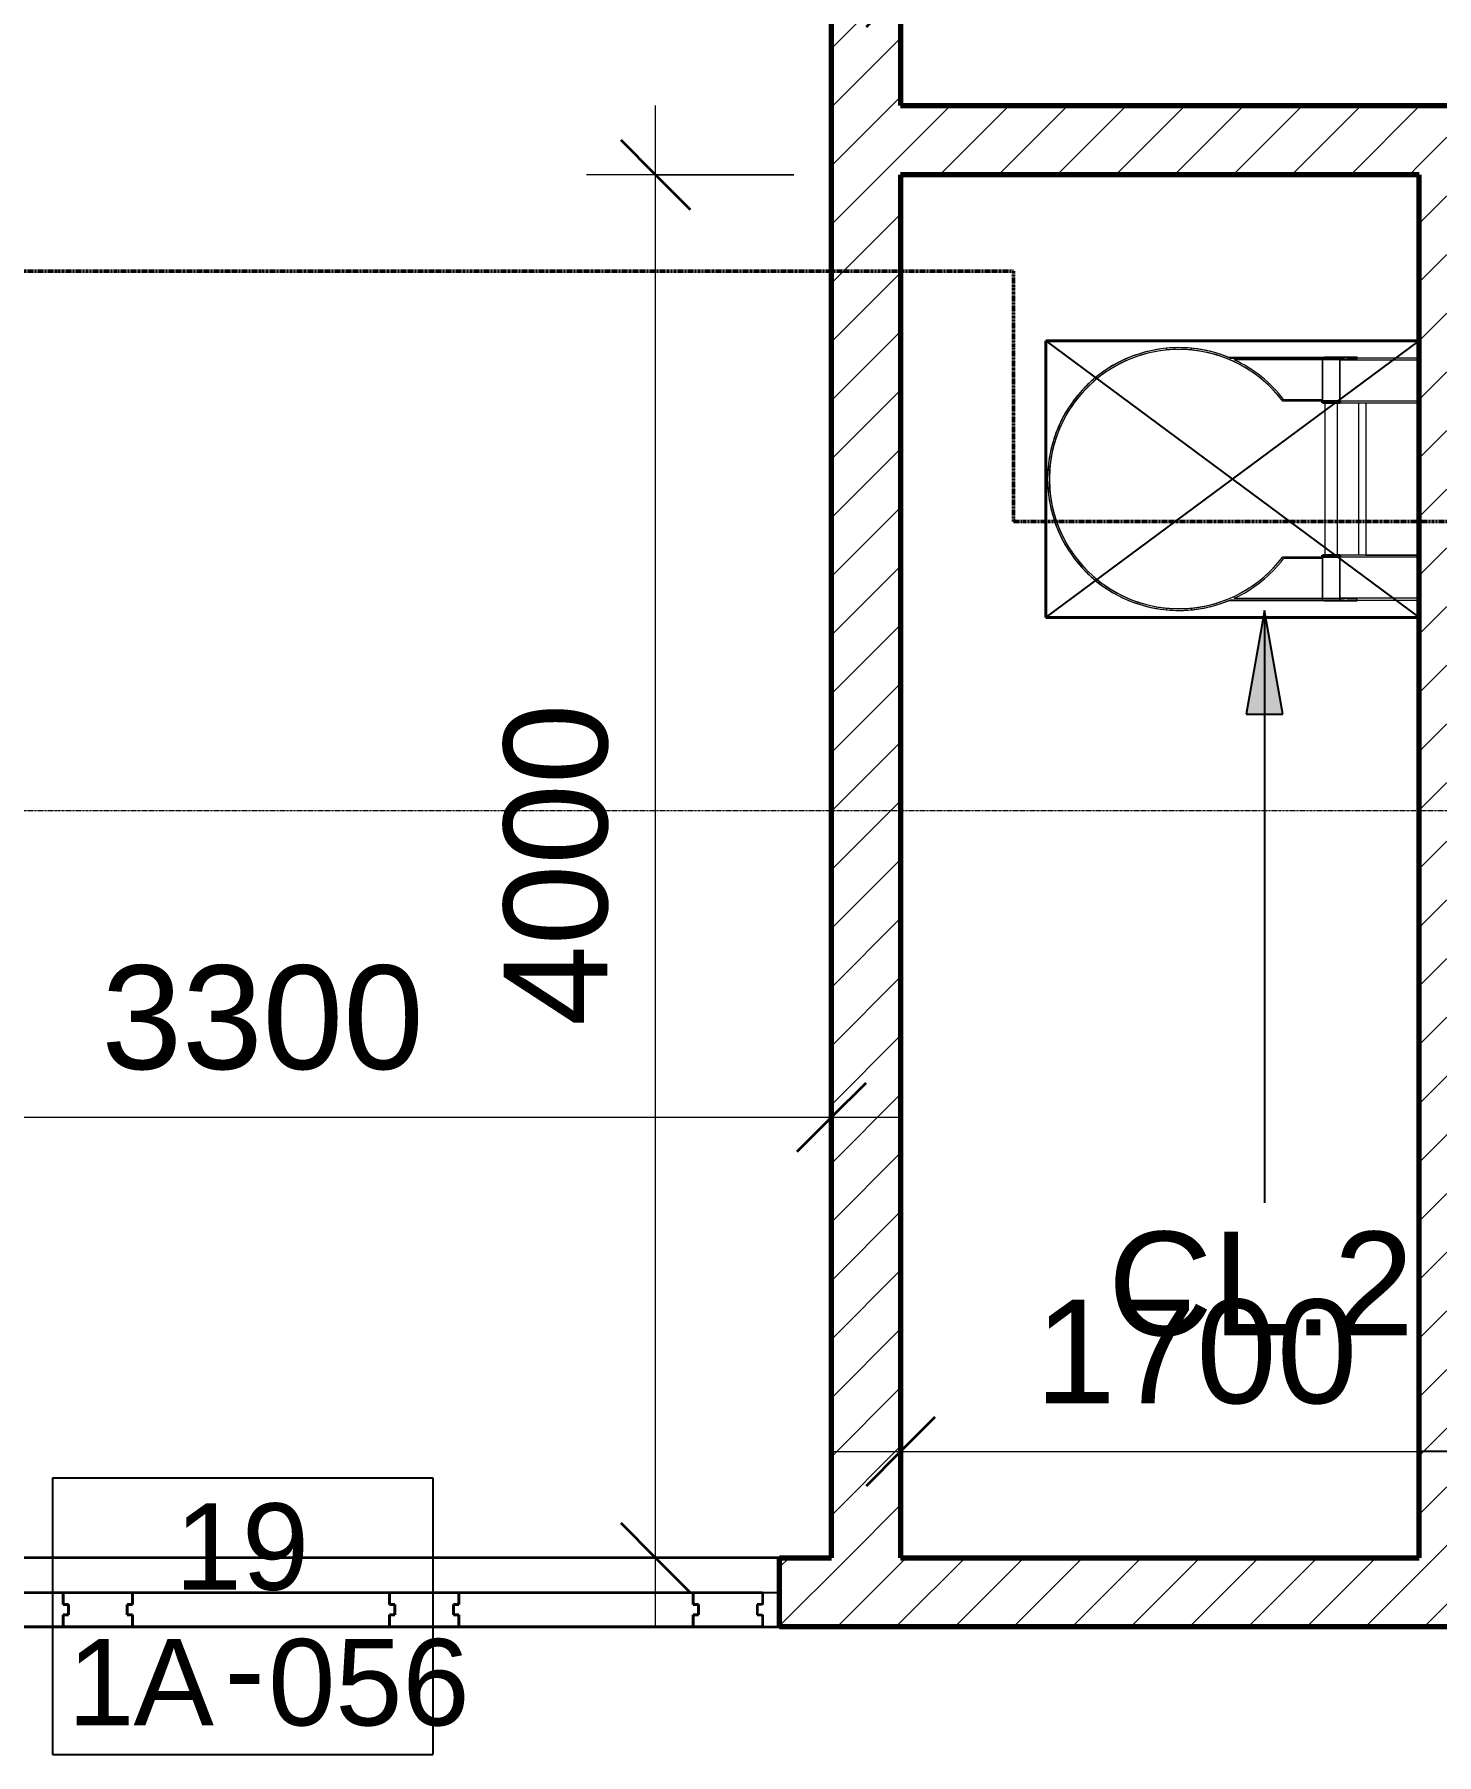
# Model space of a CAD drawing. Header units: millimetres. Extents: x -725999 to -647408, y -21008 to 19019.
# Drawn here: x -672968 to -668912, y 850 to 5825 of the extents above; entities that cross this region are included whole.
import ezdxf

# ---------------------------------------------------------------- set-up
doc = ezdxf.new("R2010")
doc.units = ezdxf.units.MM
doc.linetypes.add('DPA_Grid _ Level 100', pattern=[10, 5.5, -1.6, 1.3, -1.6])
for name, color, linetype, lineweight in [('_ _ A-DETL-OPENING', 1, 'Continuous', 25), ('A-ANNO-DIMS', 1, 'Continuous', 9), ('A-ANNO-DIMS-100', 1, 'Continuous', 9), ('A-DOOR', 3, 'Continuous', 70), ('A-DOOR-E', 2, 'Continuous', 25), ('A-DOOR-FRAM', 3, 'Continuous', 25), ('A-DOOR-IDEN', 3, 'Continuous', 25), ('A-FLOR-E', 2, 'Continuous', 35), ('A-GENM', 1, 'Continuous', 9), ('A-GENM-IDEN', 3, 'Continuous', 25), ('A-WALL', 5, 'Continuous', 35), ('A-WALL-PATT', 1, 'Continuous', 35), ('G-ANNO-SECL', 3, 'Continuous', 9), ('S-GRID', 251, 'Continuous', 9), ('WALL-E', 2, 'Continuous', 35)]:
    doc.layers.add(name, color=color, linetype=linetype, lineweight=lineweight)
doc.styles.add('Arial_1', font='arial.ttf', dxfattribs={"height": 250})
doc.styles.add('Arial_2', font='arial.ttf', dxfattribs={"height": 300})
doc.styles.add('Arial_3', font='arial.ttf', dxfattribs={"height": 2.5})
doc.dimstyles.new('DPA-DIM-3_0_T-T', dxfattribs={"dimscale": 304.8, "dimtxt": 306.07782, "dimasz": 0.656168, "dimexe": 0.656168, "dimexo": 0.0625, "dimgap": 0.164042, "dimtad": 1, "dimdec": 0, "dimzin": 0, "dimdsep": 46, "dimtxsty": 'Arial_2', "dimblk1": 'OBLIQUE', "dimblk2": 'OBLIQUE', "dimsah": 1, "dimcen": 0.09, "dimdle": 0.656168, "dimadec": 8, "dimazin": 0, "dimtfac": 1, "dimtdec": 4, "dimtix": 1, "dimtmove": 0, "dimatfit": 3, "dimfxl": 1.312336, "dimfxlon": 1, "dimtvp": 1, "dimtolj": 1, "dimtzin": 0, "dimarcsym": 2})
pattern_1 = [(45, (0, 0), (-84.852814, 84.852814), [])]

# ---------------------------------------------------------------- blocks, each defined once
blk = doc.blocks.new('DPA_GM-Cage Ladder - H8300 with Protection Ring-8198776-4283-01 ENLARGED LOWER PLATFORM LEVEL - REFLECTED CEILING PLAN - SHEET 4')
at = {"layer": 'A-GENM'}
for p, q in [((90, 1143.4), (89.5, 1148.3)), ((160.5, 1148.3), (160, 1143.4)), ((-253.3, 805.5), (-248.4, 805)), ((498.4, 805), (503.3, 805.5)), ((-248.4, 735), (-253.3, 734.5)), ((503.3, 734.5), (498.4, 735)), ((-227.5, 350.4), (-227.5, 628.1)), ((-225, 305), (-225, 622)), ((-225, 305), (-225, 622)), ((-225, 305), (-225, 622)), ((-225, 305), (-225, 622)), ((-220, 610.7), (-220, 355)), ((-220, 610.7), (-220, 355)), ((-220, 610.7), (-220, 305)), ((-220, 610.7), (-220, 355)), ((470, 355), (470, 610.7)), ((470, 355), (470, 610.7)), ((470, 305), (470, 610.7)), ((470, 355), (470, 610.7)), ((475, 622), (475, 305)), ((475, 622), (475, 305)), ((475, 622), (475, 305)), ((475, 622), (475, 305)), ((477.5, 628.1), (477.5, 350.4)), ((-105, 355.7), (-105, 467.5)), ((-105, 355.7), (-105, 467.5)), ((-105, 355), (-105, 467.5)), ((-105, 355.7), (-105, 467.5)), ((-100, 470), (-100, 355.7)), ((-100, 470), (-100, 355.7)), ((-100, 470), (-100, 355)), ((-100, 470), (-100, 355.7)), ((350, 355.7), (350, 470)), ((350, 355.7), (350, 470)), ((350, 355), (350, 470)), ((350, 355.7), (350, 470)), ((355, 467.5), (355, 355.7)), ((355, 467.5), (355, 355.7)), ((355, 467.5), (355, 355)), ((355, 467.5), (355, 355.7)), ((-225, 350.4), (-227.5, 350.4)), ((-227.5, 350.4), (-227.5, 255)), ((-225, 305), (-225, 355)), ((-225, 305), (-225, 355)), ((-225, 305), (-225, 355)), ((-225, 355), (-100, 355)), ((-225, 305), (-225, 355)), ((-225, 350.1), (-225, 355)), ((-225, 355), (-225, 305)), ((-225, 337.7), (-225, 349.2)), ((-220, 355), (-101.1, 355)), ((-220, 355), (-101.1, 355)), ((-220, 355), (-101.1, 355)), ((-101.1, 355), (-220, 355)), ((-101.1, 355), (-105, 355)), ((-101.1, 355), (-105, 355)), ((-100, 355), (-105, 355)), ((-101.1, 355), (-105, 355)), ((-100, 355), (-100, 305)), ((-100, 355), (-100, 305)), ((-100, 355), (-100, 305)), ((-100, 355), (-100, 305)), ((-100, 355), (-100, 305)), ((-100, 305), (-100, 355)), ((-95, 355), (-100, 355)), ((-95, 355), (-95, 305)), ((350, 355), (345, 355)), ((345, 305), (345, 355)), ((350, 355), (470, 355)), ((350, 305), (350, 355)), ((355, 355), (350, 355)), ((350, 355), (470, 355)), ((350, 305), (350, 355)), ((355, 355), (350, 355)), ((350, 355), (475, 355)), ((350, 305), (350, 355)), ((355, 355), (350, 355)), ((350, 355), (470, 355)), ((350, 305), (350, 355)), ((355, 355), (350, 355)), ((350, 305), (350, 355)), ((470, 355), (350, 355)), ((350, 355), (350, 305)), ((475, 355), (475, 305)), ((475, 355), (475, 305)), ((475, 355), (475, 305)), ((475, 355), (475, 305)), ((475, 305), (475, 355)), ((475, 355), (475, 350.1)), ((477.5, 350.4), (475, 350.4)), ((475, 349.2), (475, 337.7)), ((477.5, 255), (477.5, 350.4)), ((-225, 318), (-225, 332)), ((-225, 292), (-225, 309.7)), ((-100, 305), (-225, 305)), ((-220, 305), (-225, 305)), ((-100, 305), (-225, 305)), ((-220, 305), (-225, 305)), ((-100, 305), (-225, 305)), ((-220, 305), (-225, 305)), ((-100, 305), (-225, 305)), ((-220, 305), (-225, 305)), ((-225, 305), (-225, 255)), ((-225, 305), (-100, 305)), ((-220, 305.5), (-220, 255)), ((-220, 255), (-220, 305)), ((-100, 305), (-95, 305)), ((-95, 305), (-100, 305)), ((-100, 305), (-100, 80)), ((-95, 347.5), (345, 347.5)), ((-95, 347.5), (345, 347.5)), ((-95, 347.5), (345, 347.5)), ((-95, 347.5), (345, 347.5)), ((-95, 347.5), (345, 347.5)), ((-95, 347.5), (345, 347.5)), ((-95, 347.5), (345, 347.5)), ((-95, 347.5), (345, 347.5)), ((-95, 347.5), (345, 347.5)), ((-95, 347.5), (345, 347.5)), ((-95, 347.5), (345, 347.5)), ((-95, 347.5), (345, 347.5)), ((-95, 347.5), (345, 347.5)), ((-95, 347.5), (345, 347.5)), ((-95, 347.5), (345, 347.5)), ((-95, 347.5), (345, 347.5)), ((-95, 347.5), (345, 347.5)), ((-95, 347.5), (345, 347.5)), ((-95, 347.5), (345, 347.5)), ((-95, 347.5), (345, 347.5)), ((-95, 347.5), (345, 347.5)), ((-95, 321.5), (-95, 346.9)), ((-95, 346.9), (-95, 321.5)), ((-95, 321.5), (-95, 346.9)), ((-95, 346.9), (-95, 321.5)), ((-95, 321.5), (-95, 346.9)), ((-95, 346.9), (-95, 321.5)), ((-95, 321.5), (-95, 346.9)), ((-95, 346.9), (-95, 321.5)), ((-95, 321.5), (-95, 346.9)), ((-95, 346.9), (-95, 321.5)), ((-95, 321.5), (-95, 346.9)), ((-95, 346.9), (-95, 321.5)), ((-95, 321.5), (-95, 346.9)), ((-95, 346.9), (-95, 321.5)), ((-95, 321.5), (-95, 346.9)), ((-95, 346.9), (-95, 321.5)), ((-95, 321.5), (-95, 346.9)), ((-95, 346.9), (-95, 321.5)), ((-95, 321.5), (-95, 346.9)), ((-95, 346.9), (-95, 321.5)), ((-95, 321.5), (-95, 346.9)), ((-95, 346.9), (-95, 321.5)), ((-95, 321.5), (-95, 346.9)), ((-95, 346.9), (-95, 321.5)), ((-95, 321.5), (-95, 346.9)), ((-95, 346.9), (-95, 321.5)), ((-95, 321.5), (-95, 346.9)), ((-95, 346.9), (-95, 321.5)), ((-95, 321.5), (-95, 346.9)), ((-95, 346.9), (-95, 321.5)), ((-95, 321.5), (-95, 346.9)), ((-95, 346.9), (-95, 321.5)), ((-95, 321.5), (-95, 346.9)), ((-95, 346.9), (-95, 321.5)), ((-95, 321.5), (-95, 346.9)), ((-95, 346.9), (-95, 321.5)), ((-95, 321.5), (-95, 346.9)), ((-95, 346.9), (-95, 321.5)), ((-95, 321.5), (-95, 346.9)), ((-95, 346.9), (-95, 321.5)), ((-95, 321.5), (-95, 346.9)), ((-95, 346.9), (-95, 321.5)), ((-95, 321.2), (-95, 313.1)), ((-95, 321.2), (-95, 313.1)), ((-95, 321.2), (-95, 313.1)), ((-95, 321.2), (-95, 313.1)), ((-95, 321.2), (-95, 313.1)), ((-95, 321.2), (-95, 313.1)), ((-95, 321.2), (-95, 313.1)), ((-95, 321.2), (-95, 313.1)), ((-95, 321.2), (-95, 313.1)), ((-95, 321.2), (-95, 313.1)), ((-95, 321.2), (-95, 313.1)), ((-95, 321.2), (-95, 313.1)), ((-95, 321.2), (-95, 313.1)), ((-95, 321.2), (-95, 313.1)), ((-95, 321.2), (-95, 313.1)), ((-95, 321.2), (-95, 313.1)), ((-95, 321.2), (-95, 313.1)), ((-95, 321.2), (-95, 313.1)), ((-95, 321.2), (-95, 313.1)), ((-95, 321.2), (-95, 313.1)), ((-95, 313.1), (-95, 321.2)), ((-95, 313.1), (-95, 321.2)), ((-95, 313.1), (-95, 321.2)), ((-95, 313.1), (-95, 321.2)), ((-95, 313.1), (-95, 321.2)), ((-95, 313.1), (-95, 321.2)), ((-95, 313.1), (-95, 321.2)), ((-95, 313.1), (-95, 321.2)), ((-95, 313.1), (-95, 321.2)), ((-95, 313.1), (-95, 321.2)), ((-95, 313.1), (-95, 321.2)), ((-95, 313.1), (-95, 321.2)), ((-95, 313.1), (-95, 321.2)), ((-95, 313.1), (-95, 321.2)), ((-95, 313.1), (-95, 321.2)), ((-95, 313.1), (-95, 321.2)), ((-95, 313.1), (-95, 321.2)), ((-95, 313.1), (-95, 321.2)), ((-95, 313.1), (-95, 321.2)), ((-95, 313.1), (-95, 321.2)), ((-95, 313.1), (-95, 321.2)), ((-95, 321.2), (-95, 313.1)), ((345, 312.5), (-95, 312.5)), ((345, 312.5), (-95, 312.5)), ((345, 312.5), (-95, 312.5)), ((345, 312.5), (-95, 312.5)), ((345, 312.5), (-95, 312.5)), ((345, 312.5), (-95, 312.5)), ((345, 312.5), (-95, 312.5)), ((345, 312.5), (-95, 312.5)), ((345, 312.5), (-95, 312.5)), ((345, 312.5), (-95, 312.5)), ((345, 312.5), (-95, 312.5)), ((345, 312.5), (-95, 312.5)), ((345, 312.5), (-95, 312.5)), ((345, 312.5), (-95, 312.5)), ((345, 312.5), (-95, 312.5)), ((345, 312.5), (-95, 312.5)), ((345, 312.5), (-95, 312.5)), ((345, 312.5), (-95, 312.5)), ((345, 312.5), (-95, 312.5)), ((345, 312.5), (-95, 312.5)), ((345, 312.5), (-95, 312.5)), ((-95, 75), (-95, 305)), ((345, 338.7), (345, 346.9)), ((345, 346.9), (345, 338.7)), ((345, 338.7), (345, 346.9)), ((345, 346.9), (345, 338.7)), ((345, 338.7), (345, 346.9)), ((345, 346.9), (345, 338.7)), ((345, 338.7), (345, 346.9)), ((345, 346.9), (345, 338.7)), ((345, 338.7), (345, 346.9)), ((345, 346.9), (345, 338.7)), ((345, 338.7), (345, 346.9)), ((345, 346.9), (345, 338.7)), ((345, 338.7), (345, 346.9)), ((345, 346.9), (345, 338.7)), ((345, 338.7), (345, 346.9)), ((345, 346.9), (345, 338.7)), ((345, 338.7), (345, 346.9)), ((345, 346.9), (345, 338.7)), ((345, 338.7), (345, 346.9)), ((345, 346.9), (345, 338.7)), ((345, 338.7), (345, 346.9)), ((345, 346.9), (345, 338.7)), ((345, 338.7), (345, 346.9)), ((345, 346.9), (345, 338.7)), ((345, 338.7), (345, 346.9)), ((345, 346.9), (345, 338.7)), ((345, 338.7), (345, 346.9)), ((345, 346.9), (345, 338.7)), ((345, 338.7), (345, 346.9)), ((345, 346.9), (345, 338.7)), ((345, 338.7), (345, 346.9)), ((345, 346.9), (345, 338.7)), ((345, 338.7), (345, 346.9)), ((345, 346.9), (345, 338.7)), ((345, 338.7), (345, 346.9)), ((345, 346.9), (345, 338.7)), ((345, 338.7), (345, 346.9)), ((345, 346.9), (345, 338.7)), ((345, 338.7), (345, 346.9)), ((345, 346.9), (345, 338.7)), ((345, 338.7), (345, 346.9)), ((345, 346.9), (345, 338.7)), ((345, 321.5), (345, 338.6)), ((345, 338.6), (345, 321.5)), ((345, 321.5), (345, 338.6)), ((345, 338.6), (345, 321.5)), ((345, 321.5), (345, 338.6)), ((345, 338.6), (345, 321.5)), ((345, 321.5), (345, 338.6)), ((345, 338.6), (345, 321.5)), ((345, 321.5), (345, 338.6)), ((345, 338.6), (345, 321.5)), ((345, 321.5), (345, 338.6)), ((345, 338.6), (345, 321.5)), ((345, 321.5), (345, 338.6)), ((345, 338.6), (345, 321.5)), ((345, 321.5), (345, 338.6)), ((345, 338.6), (345, 321.5)), ((345, 321.5), (345, 338.6)), ((345, 338.6), (345, 321.5)), ((345, 321.5), (345, 338.6)), ((345, 338.6), (345, 321.5)), ((345, 321.5), (345, 338.6)), ((345, 338.6), (345, 321.5)), ((345, 321.5), (345, 338.6)), ((345, 338.6), (345, 321.5)), ((345, 321.5), (345, 338.6)), ((345, 338.6), (345, 321.5)), ((345, 321.5), (345, 338.6)), ((345, 338.6), (345, 321.5)), ((345, 321.5), (345, 338.6)), ((345, 338.6), (345, 321.5)), ((345, 321.5), (345, 338.6)), ((345, 338.6), (345, 321.5)), ((345, 321.5), (345, 338.6)), ((345, 338.6), (345, 321.5)), ((345, 321.5), (345, 338.6)), ((345, 338.6), (345, 321.5)), ((345, 321.5), (345, 338.6)), ((345, 338.6), (345, 321.5)), ((345, 321.5), (345, 338.6)), ((345, 338.6), (345, 321.5)), ((345, 321.5), (345, 338.6)), ((345, 338.6), (345, 321.5)), ((345, 313.1), (345, 321.2)), ((345, 321.2), (345, 313.1)), ((345, 313.1), (345, 321.2)), ((345, 321.2), (345, 313.1)), ((345, 313.1), (345, 321.2)), ((345, 321.2), (345, 313.1)), ((345, 313.1), (345, 321.2)), ((345, 321.2), (345, 313.1)), ((345, 313.1), (345, 321.2)), ((345, 321.2), (345, 313.1)), ((345, 313.1), (345, 321.2)), ((345, 321.2), (345, 313.1)), ((345, 313.1), (345, 321.2)), ((345, 321.2), (345, 313.1)), ((345, 313.1), (345, 321.2)), ((345, 321.2), (345, 313.1)), ((345, 313.1), (345, 321.2)), ((345, 321.2), (345, 313.1)), ((345, 313.1), (345, 321.2)), ((345, 321.2), (345, 313.1)), ((345, 313.1), (345, 321.2)), ((345, 321.2), (345, 313.1)), ((345, 313.1), (345, 321.2)), ((345, 321.2), (345, 313.1)), ((345, 313.1), (345, 321.2)), ((345, 321.2), (345, 313.1)), ((345, 313.1), (345, 321.2)), ((345, 321.2), (345, 313.1)), ((345, 313.1), (345, 321.2)), ((345, 321.2), (345, 313.1)), ((345, 313.1), (345, 321.2)), ((345, 321.2), (345, 313.1)), ((345, 313.1), (345, 321.2)), ((345, 321.2), (345, 313.1)), ((345, 313.1), (345, 321.2)), ((345, 321.2), (345, 313.1)), ((345, 313.1), (345, 321.2)), ((345, 321.2), (345, 313.1)), ((345, 313.1), (345, 321.2)), ((345, 321.2), (345, 313.1)), ((345, 313.1), (345, 321.2)), ((345, 321.2), (345, 313.1)), ((345, 305), (350, 305)), ((350, 305), (345, 305)), ((345, 305), (345, 75)), ((475, 305), (350, 305)), ((475, 305), (350, 305)), ((475, 305), (350, 305)), ((475, 305), (350, 305)), ((350, 305), (475, 305)), ((350, 80), (350, 305)), ((470, 255), (470, 305.5)), ((475, 305), (470, 305)), ((475, 305), (470, 305)), ((475, 305), (470, 305)), ((475, 305), (470, 305)), ((470, 305), (470, 255)), ((475, 332), (475, 318)), ((475, 309.7), (475, 292)), ((475, 255), (475, 305)), ((-227.5, 255), (-222.5, 255)), ((-225, 255), (-225, 283.4)), ((-225, 255), (-225, 75)), ((-220, 75), (-220, 255)), ((-95, 75), (-95, 250)), ((-95, 250), (345, 250)), ((345, 250), (345, 75)), ((470, 255), (470, 75)), ((472.5, 255), (477.5, 255)), ((475, 283.4), (475, 255)), ((475, 75), (475, 255)), ((-95, 230), (-95, 75)), ((345, 230), (-95, 230)), ((345, 230), (345, 75)), ((-197.5, 75), (-247.5, 75)), ((-147.5, 80), (-147.5, 75)), ((-100, 80), (-147.5, 80)), ((-95, 75), (-147.5, 75)), ((345, 75), (-95, 75)), ((345, 75), (-95, 75)), ((397.5, 75), (345, 75)), ((397.5, 80), (350, 80)), ((397.5, 75), (397.5, 80)), ((497.5, 75), (447.5, 75))]:
    blk.add_line(p, q, dxfattribs=at)
at = {"layer": 'A-GENM', "lineweight": 35}
for p, q in [((-100, 355), (-95, 355)), ((-100, 305), (-100, 355)), ((-95, 355), (-95, 305)), ((345, 355), (350, 355)), ((345, 305), (345, 355)), ((350, 355), (350, 305)), ((-95, 305), (-100, 305)), ((350, 305), (345, 305))]:
    blk.add_line(p, q, dxfattribs=at)
at = {"layer": 'A-GENM'}
for radius, start, end in [(380, 337.0805, 202.9195), (380, 95.3548, 174.6498), (380, 95.3548, 174.6498), (380, 95.3548, 174.6498), (375, 358.5717, 181.4283), (375, 358.5717, 181.4283), (375, 306.8699, 233.1301), (375, 358.5717, 181.4283), (380, 95.3547, 100.1756), (375, 79.811, 100.189), (380, 84.6446, 95.3554), (375, 84.6446, 95.3554), (380, 5.3502, 84.6452), (380, 5.3502, 84.6452), (380, 5.3502, 84.6452), (380, 79.8244, 84.6453), (380, 114.5289, 120.5268), (380, 103.6272, 110.3512), (375, 100.2243, 110.378), (375, 69.622, 79.7757), (380, 69.6488, 76.3728), (380, 59.4732, 65.4711), (375, 130.8256, 135.3611), (380, 125.0413, 130.7023), (375, 120.5805, 124.9928), (375, 55.0072, 59.4195), (380, 49.2977, 54.9587), (375, 44.6389, 49.1744), (375, 141.032, 145.6704), (380, 135.4239, 141.1046), (380, 38.8954, 44.5761), (375, 34.3296, 38.968), (375, 151.2384, 155.948), (380, 145.7475, 151.3256), (380, 28.6744, 34.2525), (375, 24.052, 28.7616), (380, 156.0394, 161.5465), (380, 18.4535, 23.9606), (380, 166.3122, 171.7674), (375, 161.4448, 166.2066), (375, 13.7934, 18.5552), (380, 8.3239, 13.6878), (380, 174.6446, 185.3554), (375, 174.6446, 185.3554), (375, 171.6512, 176.4529), (375, 3.5471, 8.3488), (375, 354.6446, 5.3554), (380, 354.6446, 5.3554), (380, 181.0965, 181.9883), (380, 181.7334, 183.122), (380, 181.7334, 183.122), (380, 181.7334, 183.122), (375, 182.4573, 186.6907), (375, 182.7703, 233.1301), (375, 182.7703, 233.1301), (375, 182.7703, 233.1301), (375, 306.8699, 357.2297), (375, 306.8699, 357.2297), (375, 306.8699, 357.2297), (375, 353.3093, 357.5427), (380, 356.878, 358.2666), (380, 356.878, 358.2666), (380, 356.878, 358.2666), (380, 358.0117, 358.9035), (380, 185.3602, 202.9195), (380, 185.3602, 202.9195), (380, 185.3602, 202.9195), (380, 186.8247, 192.2092), (380, 337.0805, 354.6398), (380, 337.0805, 354.6398), (380, 337.0805, 354.6398), (380, 347.7908, 353.1753), (375, 192.0641, 196.9225), (380, 197.0706, 201.9314), (380, 338.0686, 342.9294), (375, 343.0775, 347.9359), (380, 204.784, 232.7522), (380, 204.784, 232.7522), (380, 204.784, 232.7522), (380, 204.784, 232.7522), (380, 307.2478, 335.216), (380, 307.2478, 335.216), (380, 307.2478, 335.216), (380, 307.2478, 335.216)]:
    blk.add_arc((125, 770), radius, start, end, dxfattribs=at)
blk = doc.blocks.new('A33 - _Wall_ Access Panel 3000 x 3000-18927020-4283-01 ENLARGED LOWER PLATFORM LEVEL - REFLECTED CEILING PLAN - SHEET 4')
at = {"layer": 'A-DOOR', "lineweight": 35}
for p, q in [((-571.7, 0), (-371.7, 0)), ((-571.7, -35), (-571.7, 0)), ((-371.7, 0), (-371.7, -35)), ((371.7, 0), (571.7, 0)), ((371.7, -35), (371.7, 0)), ((571.7, 0), (571.7, -35)), ((-1450, 0), (-1250, 0)), ((-1450, -35), (-1450, 0)), ((-1435, -35), (-1450, -35)), ((-1435, -65), (-1435, -35)), ((-1250, -35), (-1265, -35)), ((-1265, -35), (-1265, -65)), ((-1265, -35), (-1250, -35)), ((-1265, -65), (-1265, -35)), ((-1250, 0), (-1250, -35)), ((-1250, -35), (-1250, 0)), ((-1250, 0), (-571.7, 0)), ((-571.7, 0), (-571.7, -35)), ((-556.7, -35), (-571.7, -35)), ((-571.7, -35), (-556.7, -35)), ((-556.7, -65), (-556.7, -35)), ((-556.7, -35), (-556.7, -65)), ((-371.7, -35), (-386.7, -35)), ((-386.7, -35), (-386.7, -65)), ((-386.7, -35), (-371.7, -35)), ((-386.7, -65), (-386.7, -35)), ((-371.7, -35), (-371.7, 0)), ((-371.7, 0), (371.6, 0)), ((371.6, 0), (371.6, -35)), ((371.6, -35), (386.6, -35)), ((386.7, -35), (371.7, -35)), ((386.6, -35), (386.6, -65)), ((386.7, -65), (386.7, -35)), ((571.7, -35), (556.7, -35)), ((556.7, -35), (556.7, -65)), ((556.7, -35), (571.7, -35)), ((556.7, -65), (556.7, -35)), ((571.7, -35), (571.7, 0)), ((571.7, 0), (1250, 0)), ((1250, 0), (1450, 0)), ((1250, -35), (1250, 0)), ((1250, 0), (1250, -35)), ((1265, -35), (1250, -35)), ((1250, -35), (1265, -35)), ((1265, -65), (1265, -35)), ((1265, -35), (1265, -65)), ((1450, -35), (1435, -35)), ((1435, -35), (1435, -65)), ((1450, 0), (1450, -35)), ((-1450, -100), (-1450, -65)), ((-1450, -65), (-1435, -65)), ((-1265, -65), (-1250, -65)), ((-1250, -65), (-1265, -65)), ((-1250, -65), (-1250, -100)), ((-1250, -100), (-1250, -65)), ((-571.7, -100), (-571.7, -65)), ((-571.7, -65), (-556.7, -65)), ((-556.7, -65), (-571.7, -65)), ((-571.7, -65), (-571.7, -100)), ((-386.7, -65), (-371.7, -65)), ((-371.7, -65), (-386.7, -65)), ((-371.7, -65), (-371.7, -100)), ((-371.7, -100), (-371.7, -65)), ((386.6, -65), (371.6, -65)), ((371.6, -65), (371.6, -100)), ((371.7, -100), (371.7, -65)), ((371.7, -65), (386.7, -65)), ((556.7, -65), (571.7, -65)), ((571.7, -65), (556.7, -65)), ((571.7, -65), (571.7, -100)), ((571.7, -100), (571.7, -65)), ((1250, -100), (1250, -65)), ((1250, -65), (1265, -65)), ((1265, -65), (1250, -65)), ((1250, -65), (1250, -100)), ((1435, -65), (1450, -65)), ((1450, -65), (1450, -100)), ((-1250, -100), (-1450, -100)), ((-571.7, -100), (-1250, -100)), ((-371.7, -100), (-571.7, -100)), ((371.6, -100), (-371.7, -100)), ((571.7, -100), (371.7, -100)), ((1250, -100), (571.7, -100)), ((1450, -100), (1250, -100))]:
    blk.add_line(p, q, dxfattribs=at)
at = {"layer": 'A-DOOR-E'}
for p, q in [((-371.7, 0), (-571.7, 0)), ((-571.7, 0), (-571.7, -35)), ((-371.7, -35), (-371.7, 0)), ((371.7, 0), (371.7, -35)), ((571.7, 0), (371.7, 0)), ((571.7, -35), (571.7, 0)), ((-1250, 0), (-1450, 0)), ((-1450, 0), (-1450, -35)), ((-1450, -35), (-1435, -35)), ((-1435, -35), (-1435, -65)), ((-1265, -65), (-1265, -35)), ((-1265, -35), (-1250, -35)), ((-1250, -35), (-1265, -35)), ((-1265, -35), (-1265, -65)), ((-1265, -65), (-1265, -35)), ((-1265, -35), (-1250, -35)), ((-1250, -35), (-1265, -35)), ((-1265, -35), (-1265, -65)), ((-1265, -65), (-1265, -35)), ((-1265, -35), (-1250, -35)), ((-1265, -65), (-1265, -35)), ((-1265, -35), (-1250, -35)), ((-1265, -35), (-1250, -35)), ((-1265, -65), (-1265, -35)), ((-1250, -35), (-1265, -35)), ((-1265, -35), (-1265, -65)), ((-1250, -35), (-1250, 0)), ((-571.7, 0), (-1250, 0)), ((-1250, 0), (-1250, -35)), ((-1250, -35), (-1250, 0)), ((-1250, 0), (-571.7, 0)), ((-571.7, 0), (-1250, 0)), ((-1250, 0), (-1250, -35)), ((-1250, -35), (-1250, 0)), ((-1250, 0), (-571.7, 0)), ((-1250, -35), (-1250, 0)), ((-1250, 0), (-571.7, 0)), ((-1250, 0), (-571.7, 0)), ((-1250, -35), (-1250, 0)), ((-571.7, 0), (-1250, 0)), ((-1250, 0), (-1250, -35)), ((-571.7, -35), (-571.7, 0)), ((-571.7, 0), (-571.7, -35)), ((-571.7, -35), (-571.7, 0)), ((-571.7, 0), (-571.7, -35)), ((-571.7, 0), (-571.7, -35)), ((-571.7, 0), (-571.7, -35)), ((-571.7, -35), (-571.7, 0)), ((-571.7, -35), (-556.7, -35)), ((-556.7, -35), (-571.7, -35)), ((-571.7, -35), (-556.7, -35)), ((-556.7, -35), (-571.7, -35)), ((-571.7, -35), (-556.7, -35)), ((-571.7, -35), (-556.7, -35)), ((-571.7, -35), (-556.7, -35)), ((-556.7, -35), (-571.7, -35)), ((-556.7, -35), (-556.7, -65)), ((-556.7, -65), (-556.7, -35)), ((-556.7, -35), (-556.7, -65)), ((-556.7, -65), (-556.7, -35)), ((-556.7, -35), (-556.7, -65)), ((-556.7, -35), (-556.7, -65)), ((-556.7, -35), (-556.7, -65)), ((-556.7, -65), (-556.7, -35)), ((-386.7, -65), (-386.7, -35)), ((-386.7, -35), (-371.7, -35)), ((-371.7, -35), (-386.7, -35)), ((-386.7, -35), (-386.7, -65)), ((-386.7, -65), (-386.7, -35)), ((-386.7, -35), (-371.7, -35)), ((-371.7, -35), (-386.7, -35)), ((-386.7, -35), (-386.7, -65)), ((-386.7, -65), (-386.7, -35)), ((-386.7, -35), (-371.7, -35)), ((-386.7, -65), (-386.7, -35)), ((-386.7, -35), (-371.7, -35)), ((-386.7, -35), (-371.7, -35)), ((-386.7, -65), (-386.7, -35)), ((-371.7, -35), (-386.7, -35)), ((-386.7, -35), (-386.7, -65)), ((371.6, 0), (-371.7, 0)), ((-371.7, 0), (-371.7, -35)), ((-371.7, -35), (-371.7, 0)), ((-371.7, 0), (371.6, 0)), ((371.6, 0), (-371.7, 0)), ((-371.7, 0), (-371.7, -35)), ((-371.7, -35), (-371.7, 0)), ((-371.7, 0), (371.6, 0)), ((-371.7, -35), (-371.7, 0)), ((-371.7, 0), (371.6, 0)), ((-371.7, 0), (371.6, 0)), ((-371.7, -35), (-371.7, 0)), ((371.6, 0), (-371.7, 0)), ((-371.7, 0), (-371.7, -35)), ((371.6, -35), (371.6, 0)), ((371.6, 0), (371.6, -35)), ((371.6, -35), (371.6, 0)), ((371.6, 0), (371.6, -35)), ((371.6, 0), (371.6, -35)), ((371.6, 0), (371.6, -35)), ((371.6, -35), (371.6, 0)), ((386.6, -35), (371.6, -35)), ((371.6, -35), (386.6, -35)), ((386.6, -35), (371.6, -35)), ((371.6, -35), (386.6, -35)), ((371.6, -35), (386.6, -35)), ((371.6, -35), (386.6, -35)), ((386.6, -35), (371.6, -35)), ((371.7, -35), (386.7, -35)), ((386.6, -65), (386.6, -35)), ((386.6, -35), (386.6, -65)), ((386.6, -65), (386.6, -35)), ((386.6, -35), (386.6, -65)), ((386.6, -35), (386.6, -65)), ((386.6, -35), (386.6, -65)), ((386.6, -65), (386.6, -35)), ((386.7, -35), (386.7, -65)), ((556.7, -65), (556.7, -35)), ((556.7, -35), (571.7, -35)), ((571.7, -35), (556.7, -35)), ((556.7, -35), (556.7, -65)), ((556.7, -65), (556.7, -35)), ((556.7, -35), (571.7, -35)), ((571.7, -35), (556.7, -35)), ((556.7, -35), (556.7, -65)), ((556.7, -65), (556.7, -35)), ((556.7, -35), (571.7, -35)), ((556.7, -65), (556.7, -35)), ((556.7, -35), (571.7, -35)), ((556.7, -35), (571.7, -35)), ((556.7, -65), (556.7, -35)), ((571.7, -35), (556.7, -35)), ((556.7, -35), (556.7, -65)), ((1250, 0), (571.7, 0)), ((571.7, 0), (571.7, -35)), ((571.7, -35), (571.7, 0)), ((571.7, 0), (1250, 0)), ((1250, 0), (571.7, 0)), ((571.7, 0), (571.7, -35)), ((571.7, -35), (571.7, 0)), ((571.7, 0), (1250, 0)), ((571.7, -35), (571.7, 0)), ((571.7, 0), (1250, 0)), ((571.7, 0), (1250, 0)), ((571.7, -35), (571.7, 0)), ((1250, 0), (571.7, 0)), ((571.7, 0), (571.7, -35)), ((1450, 0), (1250, 0)), ((1250, 0), (1250, -35)), ((1250, -35), (1250, 0)), ((1250, 0), (1250, -35)), ((1250, -35), (1250, 0)), ((1250, 0), (1250, -35)), ((1250, 0), (1250, -35)), ((1250, 0), (1250, -35)), ((1250, -35), (1250, 0)), ((1250, -35), (1265, -35)), ((1265, -35), (1250, -35)), ((1250, -35), (1265, -35)), ((1265, -35), (1250, -35)), ((1250, -35), (1265, -35)), ((1250, -35), (1265, -35)), ((1250, -35), (1265, -35)), ((1265, -35), (1250, -35)), ((1265, -35), (1265, -65)), ((1265, -65), (1265, -35)), ((1265, -35), (1265, -65)), ((1265, -65), (1265, -35)), ((1265, -35), (1265, -65)), ((1265, -35), (1265, -65)), ((1265, -35), (1265, -65)), ((1265, -65), (1265, -35)), ((1435, -65), (1435, -35)), ((1435, -35), (1450, -35)), ((1450, -35), (1450, 0)), ((-1435, -65), (-1450, -65)), ((-1450, -65), (-1450, -100)), ((-1250, -65), (-1265, -65)), ((-1265, -65), (-1250, -65)), ((-1250, -65), (-1265, -65)), ((-1265, -65), (-1250, -65)), ((-1250, -65), (-1265, -65)), ((-1250, -65), (-1265, -65)), ((-1250, -65), (-1265, -65)), ((-1265, -65), (-1250, -65)), ((-1250, -100), (-1250, -65)), ((-1250, -65), (-1250, -100)), ((-1250, -100), (-1250, -65)), ((-1250, -65), (-1250, -100)), ((-1250, -100), (-1250, -65)), ((-1250, -100), (-1250, -65)), ((-1250, -100), (-1250, -65)), ((-1250, -65), (-1250, -100)), ((-556.7, -65), (-571.7, -65)), ((-571.7, -65), (-571.7, -100)), ((-571.7, -100), (-571.7, -65)), ((-571.7, -65), (-556.7, -65)), ((-556.7, -65), (-571.7, -65)), ((-571.7, -65), (-571.7, -100)), ((-571.7, -100), (-571.7, -65)), ((-571.7, -65), (-556.7, -65)), ((-556.7, -65), (-571.7, -65)), ((-571.7, -65), (-571.7, -100)), ((-556.7, -65), (-571.7, -65)), ((-571.7, -65), (-571.7, -100)), ((-571.7, -65), (-571.7, -100)), ((-556.7, -65), (-571.7, -65)), ((-571.7, -100), (-571.7, -65)), ((-571.7, -65), (-556.7, -65)), ((-371.7, -65), (-386.7, -65)), ((-386.7, -65), (-371.7, -65)), ((-371.7, -65), (-386.7, -65)), ((-386.7, -65), (-371.7, -65)), ((-371.7, -65), (-386.7, -65)), ((-371.7, -65), (-386.7, -65)), ((-371.7, -65), (-386.7, -65)), ((-386.7, -65), (-371.7, -65)), ((-371.7, -100), (-371.7, -65)), ((-371.7, -65), (-371.7, -100)), ((-371.7, -100), (-371.7, -65)), ((-371.7, -65), (-371.7, -100)), ((-371.7, -100), (-371.7, -65)), ((-371.7, -100), (-371.7, -65)), ((-371.7, -100), (-371.7, -65)), ((-371.7, -65), (-371.7, -100)), ((371.6, -100), (371.6, -65)), ((371.6, -65), (386.6, -65)), ((386.6, -65), (371.6, -65)), ((371.6, -65), (371.6, -100)), ((371.6, -100), (371.6, -65)), ((371.6, -65), (386.6, -65)), ((386.6, -65), (371.6, -65)), ((371.6, -65), (371.6, -100)), ((386.6, -65), (371.6, -65)), ((371.6, -65), (371.6, -100)), ((371.6, -65), (371.6, -100)), ((386.6, -65), (371.6, -65)), ((371.6, -100), (371.6, -65)), ((371.6, -65), (386.6, -65)), ((386.7, -65), (371.7, -65)), ((371.7, -65), (371.7, -100)), ((571.7, -65), (556.7, -65)), ((556.7, -65), (571.7, -65)), ((571.7, -65), (556.7, -65)), ((556.7, -65), (571.7, -65)), ((571.7, -65), (556.7, -65)), ((571.7, -65), (556.7, -65)), ((571.7, -65), (556.7, -65)), ((556.7, -65), (571.7, -65)), ((571.7, -100), (571.7, -65)), ((571.7, -65), (571.7, -100)), ((571.7, -100), (571.7, -65)), ((571.7, -65), (571.7, -100)), ((571.7, -100), (571.7, -65)), ((571.7, -100), (571.7, -65)), ((571.7, -100), (571.7, -65)), ((571.7, -65), (571.7, -100)), ((1265, -65), (1250, -65)), ((1250, -65), (1250, -100)), ((1250, -100), (1250, -65)), ((1250, -65), (1265, -65)), ((1265, -65), (1250, -65)), ((1250, -65), (1250, -100)), ((1250, -100), (1250, -65)), ((1250, -65), (1265, -65)), ((1265, -65), (1250, -65)), ((1250, -65), (1250, -100)), ((1265, -65), (1250, -65)), ((1250, -65), (1250, -100)), ((1250, -65), (1250, -100)), ((1265, -65), (1250, -65)), ((1250, -100), (1250, -65)), ((1250, -65), (1265, -65)), ((1450, -65), (1435, -65)), ((1450, -100), (1450, -65)), ((-1450, -100), (-1250, -100)), ((-1250, -100), (-571.7, -100)), ((-571.7, -100), (-1250, -100)), ((-1250, -100), (-571.7, -100)), ((-571.7, -100), (-1250, -100)), ((-571.7, -100), (-1250, -100)), ((-571.7, -100), (-1250, -100)), ((-1250, -100), (-571.7, -100)), ((-571.7, -100), (-371.7, -100)), ((-371.7, -100), (371.6, -100)), ((371.6, -100), (-371.7, -100)), ((-371.7, -100), (371.6, -100)), ((371.6, -100), (-371.7, -100)), ((371.6, -100), (-371.7, -100)), ((371.6, -100), (-371.7, -100)), ((-371.7, -100), (371.6, -100)), ((371.7, -100), (571.7, -100)), ((571.7, -100), (1250, -100)), ((1250, -100), (571.7, -100)), ((571.7, -100), (1250, -100)), ((1250, -100), (571.7, -100)), ((1250, -100), (571.7, -100)), ((1250, -100), (571.7, -100)), ((571.7, -100), (1250, -100)), ((1250, -100), (1450, -100))]:
    blk.add_line(p, q, dxfattribs=at)
at = {"layer": 'A-DOOR-FRAM'}
for p, q in [((-1500, 0), (-1500, -100)), ((-1450, 0), (-1500, 0)), ((-1450, -35), (-1450, 0)), ((-1435.2, -35), (-1450, -35)), ((-1435.2, -65), (-1435.2, -35)), ((1435.2, -65), (1435.2, -35)), ((1435.2, -35), (1450, -35)), ((1450, 0), (1500, 0)), ((1450, -35), (1450, 0)), ((1500, 0), (1500, -100)), ((-1450, -65), (-1435.2, -65)), ((-1450, -100), (-1450, -65)), ((1450, -65), (1435.2, -65)), ((1450, -100), (1450, -65)), ((-1500, -100), (-1450, -100)), ((1500, -100), (1450, -100))]:
    blk.add_line(p, q, dxfattribs=at)
blk = doc.blocks.new('DIMBLOCK25-4283-01 ENLARGED LOWER PLATFORM LEVEL - REFLECTED CEILING PLAN - SHEET 4')
at = {"layer": 'A-ANNO-DIMS-100'}
for p, q in [((-670462.4, 2126.6), (-670462.4, 1526.6)), ((-670462.4, 1726.6), (-670462.4, 2126.6)), ((-668762.4, 2126.6), (-668762.4, 1526.6)), ((-668762.4, 1726.6), (-668762.4, 2126.6)), ((-670662.4, 1726.6), (-668562.4, 1726.6))]:
    blk.add_line(p, q, dxfattribs=at)
at = {"layer": 'A-ANNO-DIMS-100', "lineweight": 35}
for p, q in [((-670462.4, 1726.6), (-670362.4, 1826.6)), ((-668762.4, 1726.6), (-668662.4, 1826.6)), ((-670462.4, 1726.6), (-670562.4, 1626.6)), ((-668762.4, 1726.6), (-668862.4, 1626.6))]:
    blk.add_line(p, q, dxfattribs=at)
at = {"layer": 'A-ANNO-DIMS-100', "color": 0, "insert": (-670073.8, 2166.1), "char_height": 300, "width": 1107.531, "attachment_point": 1, "line_spacing_factor": 0.941778, "style": 'Arial_2'}
blk.add_mtext('1700', dxfattribs=at)
blk = doc.blocks.new('_Oblique')
at = {"color": 0, "linetype": 'ByBlock', "lineweight": -2}
blk.add_line((-0.5, -0.5), (0.5, 0.5), dxfattribs=at)
blk = doc.blocks.new('DIMBLOCK26-4283-01 ENLARGED LOWER PLATFORM LEVEL - REFLECTED CEILING PLAN - SHEET 4')
at = {"layer": 'A-ANNO-DIMS-100'}
for p, q in [((-668762.4, 2128.6), (-668762.4, 1528.6)), ((-668762.4, 1728.6), (-668762.4, 2128.6)), ((-667962.4, 2128.6), (-667962.4, 1528.6)), ((-667962.4, 1728.6), (-667962.4, 2128.6)), ((-668962.4, 1728.6), (-667762.4, 1728.6))]:
    blk.add_line(p, q, dxfattribs=at)
at = {"layer": 'A-ANNO-DIMS-100', "lineweight": 35}
for p, q in [((-668762.4, 1728.6), (-668662.4, 1828.6)), ((-667962.4, 1728.6), (-667862.4, 1828.6)), ((-668762.4, 1728.6), (-668862.4, 1628.6)), ((-667962.4, 1728.6), (-668062.4, 1628.6))]:
    blk.add_line(p, q, dxfattribs=at)
at = {"layer": 'A-ANNO-DIMS-100', "color": 0, "insert": (-668708.5, 2168.1), "char_height": 300, "width": 830.648, "attachment_point": 1, "line_spacing_factor": 0.941778, "style": 'Arial_2'}
blk.add_mtext('800', dxfattribs=at)
blk = doc.blocks.new('DIMBLOCK51-4283-01 ENLARGED LOWER PLATFORM LEVEL - REFLECTED CEILING PLAN - SHEET 4')
at = {"layer": 'A-ANNO-DIMS-100'}
for p, q in [((-670662.4, 3093), (-670662.4, 2493)), ((-670662.4, 2693), (-670662.4, 3093)), ((-673962.4, 2293), (-673962.4, 2893)), ((-674162.4, 2693), (-670462.4, 2693)), ((-673962.4, 2693), (-673962.4, 2293))]:
    blk.add_line(p, q, dxfattribs=at)
at = {"layer": 'A-ANNO-DIMS-100', "lineweight": 35}
for p, q in [((-673962.4, 2693), (-673862.4, 2793)), ((-670662.4, 2693), (-670562.4, 2793)), ((-673962.4, 2693), (-674062.4, 2593)), ((-670662.4, 2693), (-670762.4, 2593))]:
    blk.add_line(p, q, dxfattribs=at)
at = {"layer": 'A-ANNO-DIMS-100', "color": 0, "insert": (-672773.8, 3132.5), "char_height": 300, "width": 1107.531, "attachment_point": 1, "line_spacing_factor": 0.941778, "style": 'Arial_2'}
blk.add_mtext('3300', dxfattribs=at)
blk = doc.blocks.new('DIMBLOCK56-4283-01 ENLARGED LOWER PLATFORM LEVEL - REFLECTED CEILING PLAN - SHEET 4')
at = {"layer": 'A-ANNO-DIMS-100'}
for p, q in [((-671171.2, 1219), (-671171.2, 5619)), ((-670771.2, 5419), (-671371.2, 5419)), ((-671171.2, 5419), (-670771.2, 5419)), ((-670771.2, 1419), (-671371.2, 1419)), ((-671171.2, 1419), (-670771.2, 1419))]:
    blk.add_line(p, q, dxfattribs=at)
at = {"layer": 'A-ANNO-DIMS-100', "lineweight": 35}
for p, q in [((-671171.2, 5419), (-671271.2, 5519)), ((-671171.2, 5419), (-671071.2, 5319)), ((-671171.2, 1419), (-671271.2, 1519)), ((-671171.2, 1419), (-671071.2, 1319))]:
    blk.add_line(p, q, dxfattribs=at)
at = {"layer": 'A-ANNO-DIMS-100', "color": 0, "insert": (-671610.7, 2957.5), "char_height": 300, "width": 1107.531, "attachment_point": 1, "rotation": 90, "line_spacing_factor": 0.941778, "style": 'Arial_2'}
blk.add_mtext('4000', dxfattribs=at)
blk = doc.blocks.new('DIMBLOCK71-4283-01 ENLARGED LOWER PLATFORM LEVEL - REFLECTED CEILING PLAN - SHEET 4')
at = {"layer": 'A-ANNO-DIMS-100'}
for p, q in [((-670462.4, 6345.7), (-670462.4, 5745.7)), ((-670462.4, 5945.7), (-670462.4, 6345.7)), ((-668762.4, 5545.7), (-668762.4, 6145.7)), ((-670662.4, 5945.7), (-668762.4, 5945.7)), ((-668762.4, 5945.7), (-668762.4, 5545.7))]:
    blk.add_line(p, q, dxfattribs=at)
at = {"layer": 'A-ANNO-DIMS-100', "lineweight": 35}
for p, q in [((-670462.4, 5945.7), (-670362.4, 6045.7)), ((-668762.4, 5945.7), (-668662.4, 6045.7)), ((-670462.4, 5945.7), (-670562.4, 5845.7)), ((-668762.4, 5945.7), (-668862.4, 5845.7))]:
    blk.add_line(p, q, dxfattribs=at)
at = {"layer": 'A-ANNO-DIMS-100', "color": 0, "insert": (-670073.8, 6385.2), "char_height": 300, "width": 1107.531, "attachment_point": 1, "line_spacing_factor": 0.941778, "style": 'Arial_2'}
blk.add_mtext('1700', dxfattribs=at)
blk = doc.blocks.new('DPA_Door Tag - Standard-4918896-4283-01 ENLARGED LOWER PLATFORM LEVEL - REFLECTED CEILING PLAN - SHEET 4')
at = {"layer": 'A-DOOR-IDEN'}
for p, q in [((-5.5, 4), (-5.5, -4)), ((-5.5, 4), (5.5, 4)), ((5.5, 4), (5.5, -4)), ((-5.5, -4), (5.5, -4))]:
    blk.add_line(p, q, dxfattribs=at)
at = {"layer": 'A-DOOR-IDEN', "lineweight": 9, "insert": (-0.528, -0.28), "char_height": 2.5, "width": 1.44304, "attachment_point": 1, "style": 'Arial_3'}
blk.add_mtext('-', dxfattribs=at)

msp = doc.modelspace()

# ---------------------------------------------------------------- hatches: boundary and pattern name
at = {"layer": 'A-GENM-IDEN'}
msp.add_hatch(color=256, dxfattribs=at).paths.add_polyline_path([(-669409.9, 4159), (-669462.8, 3859), (-669357, 3859)])
at = {"layer": 'A-WALL-PATT', "lineweight": 9}
h = msp.add_hatch(dxfattribs=at)
h.set_pattern_fill('FP_2', color=256, style=0, pattern_type=2)
h.set_pattern_definition(pattern_1)
h.paths.add_polyline_path([(-670662.4, 1419), (-670462.4, 1419), (-670462.4, 8559), (-670662.4, 8559), (-670662.4, 2424.1)])
h = msp.add_hatch(dxfattribs=at)
h.set_pattern_fill('FP_2', color=256, style=0, pattern_type=2)
h.set_pattern_definition(pattern_1)
h.paths.add_polyline_path([(-668962.4, 5419), (-668962.4, 5619), (-670462.4, 5619), (-670462.4, 5419), (-669687.3, 5419)])
h = msp.add_hatch(dxfattribs=at)
h.set_pattern_fill('FP_2', color=256, style=0, pattern_type=2)
h.set_pattern_definition(pattern_1)
h.paths.add_polyline_path([(-668762.4, 1419), (-668762.4, 5619), (-668962.4, 5619), (-668962.4, 1419)])
h = msp.add_hatch(dxfattribs=at)
h.set_pattern_fill('FP_2', color=256, style=0, pattern_type=2)
h.set_pattern_definition(pattern_1)
h.paths.add_polyline_path([(-670462.4, 1219), (-670462.4, 1419), (-670812.4, 1419), (-670812.4, 1219), (-670780.5, 1219)])
h.paths.add_polyline_path([(-673812.4, 1219), (-673812.4, 1419), (-673962.4, 1419), (-673962.4, 1219)])
h = msp.add_hatch(dxfattribs=at)
h.set_pattern_fill('FP_2', color=256, style=0, pattern_type=2)
h.set_pattern_definition(pattern_1)
h.paths.add_polyline_path([(-667962.4, 1219), (-667962.4, 1419), (-670462.4, 1419), (-670462.4, 1219), (-669687.3, 1219)])

# ---------------------------------------------------------------- linework, layer by layer
at = {"layer": '_ _ A-DETL-OPENING'}
for p, q in [((-670042.4, 4939), (-668962.4, 4939)), ((-670042.4, 4139), (-670042.4, 4939)), ((-670042.4, 4139), (-668962.4, 4939)), ((-670042.4, 4939), (-668962.4, 4139)), ((-668962.4, 4939), (-668962.4, 4139)), ((-668962.4, 4139), (-670042.4, 4139))]:
    msp.add_line(p, q, dxfattribs=at)
at = {"layer": 'A-FLOR-E'}
for p, q in [((-670042.4, 4939), (-668962.4, 4939)), ((-670042.4, 4139), (-670042.4, 4939)), ((-668962.4, 4939), (-670042.4, 4939)), ((-670042.4, 4939), (-670042.4, 4139)), ((-668962.4, 4939), (-668962.4, 4139)), ((-668962.4, 4139), (-668962.4, 4939)), ((-668962.4, 4139), (-670042.4, 4139)), ((-670042.4, 4139), (-668962.4, 4139))]:
    msp.add_line(p, q, dxfattribs=at)
at = {"layer": 'A-GENM-IDEN'}
for p, q in [((-669409.9, 4159), (-669462.8, 3859)), ((-669357, 3859), (-669409.9, 4159)), ((-669409.9, 4159), (-669409.9, 2446)), ((-669462.8, 3859), (-669357, 3859))]:
    msp.add_line(p, q, dxfattribs=at)
at = {"layer": 'A-WALL', "color": 7, "lineweight": 70}
for p, q in [((-670662.4, 1419), (-670662.4, 8559)), ((-670462.4, 8559), (-670462.4, 5619)), ((-670462.4, 5619), (-668962.4, 5619)), ((-668962.4, 5619), (-668762.4, 5619)), ((-670462.4, 5419), (-670462.4, 1419)), ((-668962.4, 5419), (-670462.4, 5419)), ((-668962.4, 1419), (-668962.4, 5419)), ((-670812.4, 1319), (-670812.4, 1419)), ((-670812.4, 1419), (-670662.4, 1419)), ((-670462.4, 1419), (-668962.4, 1419)), ((-670812.4, 1219), (-670812.4, 1319)), ((-670462.4, 1219), (-670812.4, 1219)), ((-667962.4, 1219), (-670462.4, 1219))]:
    msp.add_line(p, q, dxfattribs=at)
at = {"layer": 'G-ANNO-SECL', "linetype": 'DPA_Grid _ Level 100', "lineweight": 50}
for p, q in [((-724187.9, 5139.9), (-670136, 5139.9)), ((-670136, 5139.9), (-670136, 4416.2)), ((-670136, 4416.2), (-668655.2, 4416.2))]:
    msp.add_line(p, q, dxfattribs=at)
at = {"layer": 'S-GRID', "linetype": 'DPA_Grid _ Level 100'}
msp.add_line((-652322.4, 3579), (-724638.4, 3579), dxfattribs=at)
at = {"layer": 'WALL-E'}
for p, q in [((-668962.4, 4939), (-668962.4, 4139)), ((-668962.4, 4889), (-668962.4, 4939)), ((-668962.4, 4194), (-668962.4, 4884)), ((-668962.4, 4139), (-668962.4, 4189)), ((-670812.4, 1419), (-673812.4, 1419)), ((-670812.4, 1219), (-670812.4, 1419)), ((-673812.4, 1219), (-670812.4, 1219))]:
    msp.add_line(p, q, dxfattribs=at)

# ---------------------------------------------------------------- block references
at = {"layer": 'A-DOOR-E'}
msp.add_blockref('A33 - _Wall_ Access Panel 3000 x 3000-18927020-4283-01 ENLARGED LOWER PLATFORM LEVEL - REFLECTED CEILING PLAN - SHEET 4', (-672312.4, 1319), dxfattribs=at)
at = {"layer": 'A-DOOR-IDEN', "lineweight": 9, "xscale": 99.99999999999993, "yscale": 99.99999999999993, "zscale": 99.99999999999993}
msp.add_blockref('DPA_Door Tag - Standard-4918896-4283-01 ENLARGED LOWER PLATFORM LEVEL - REFLECTED CEILING PLAN - SHEET 4', (-672365.2, 1249.9), dxfattribs=at)
at = {"layer": 'A-GENM', "rotation": 90}
msp.add_blockref('DPA_GM-Cage Ladder - H8300 with Protection Ring-8198776-4283-01 ENLARGED LOWER PLATFORM LEVEL - REFLECTED CEILING PLAN - SHEET 4', (-668887.4, 4414), dxfattribs=at)

# ---------------------------------------------------------------- texts
at = {"layer": 'A-DOOR-IDEN', "lineweight": 9, "char_height": 250, "attachment_point": 1, "style": 'Arial_1'}
for s, insert, width in [('19', (-672561.6, 1576.5), 464.979), ('1', (-672871.9, 1184.3), 232.489), ('A', (-672681.4, 1184.3), 280.591), ('056', (-672291.6, 1184.3), 697.468)]:
    msp.add_mtext(s, dxfattribs=dict(at, insert=insert, width=width))
at = {"layer": 'A-GENM-IDEN', "lineweight": 9, "insert": (-669862.9, 2362.3), "char_height": 300, "width": 1090.295, "attachment_point": 1, "style": 'Arial_2'}
msp.add_mtext('CL.2', dxfattribs=at)

# ---------------------------------------------------------------- dimensions: what is measured, and where the dimension line sits
at = {"layer": 'A-ANNO-DIMS'}
for base, p1, p2, override, picture, middle in [((-668762.4, 5945.7), (-670462.4, 6345.7), (-668762.4, 5545.7), {"dimpost": '<>', "dimfxl": 1878.829428}, 'DIMBLOCK71-4283-01 ENLARGED LOWER PLATFORM LEVEL - REFLECTED CEILING PLAN - SHEET 4', (-669612.4, 6148.9)), ((-670662.4, 2693), (-673962.4, 2293), (-670662.4, 3093), {"dimpost": '<>', "dimfxl": 3395.585364}, 'DIMBLOCK51-4283-01 ENLARGED LOWER PLATFORM LEVEL - REFLECTED CEILING PLAN - SHEET 4', (-672312.4, 2896.3)), ((-668762.4, 1726.6), (-670462.4, 2126.6), (-668762.4, 2126.6), {"dimpost": '<>', "dimfxl": 1700.000006}, 'DIMBLOCK25-4283-01 ENLARGED LOWER PLATFORM LEVEL - REFLECTED CEILING PLAN - SHEET 4', (-669612.4, 1929.8)), ((-667962.4, 1728.6), (-668762.4, 2128.6), (-667962.4, 2128.6), {"dimpost": '<>', "dimfxl": 800}, 'DIMBLOCK26-4283-01 ENLARGED LOWER PLATFORM LEVEL - REFLECTED CEILING PLAN - SHEET 4', (-668362.4, 1931.8))]:
    dim = msp.add_linear_dim(base=base, p1=p1, p2=p2, dimstyle='DPA-DIM-3_0_T-T', override=override, dxfattribs=at)
    dim.commit()
    dim.dimension.update_dxf_attribs({"geometry": picture, "text_midpoint": middle})
dim = msp.add_linear_dim(base=(-671171.2, 5419), p1=(-670771.2, 1419), p2=(-670771.2, 5419), angle=90, dimstyle='DPA-DIM-3_0_T-T', override={"dimpost": '<>', "dimfxl": 4000}, dxfattribs=at)
dim.commit()
dim.dimension.update_dxf_attribs({"geometry": 'DIMBLOCK56-4283-01 ENLARGED LOWER PLATFORM LEVEL - REFLECTED CEILING PLAN - SHEET 4', "text_midpoint": (-671374.4, 3419)})

doc.saveas('drawing.dxf')
